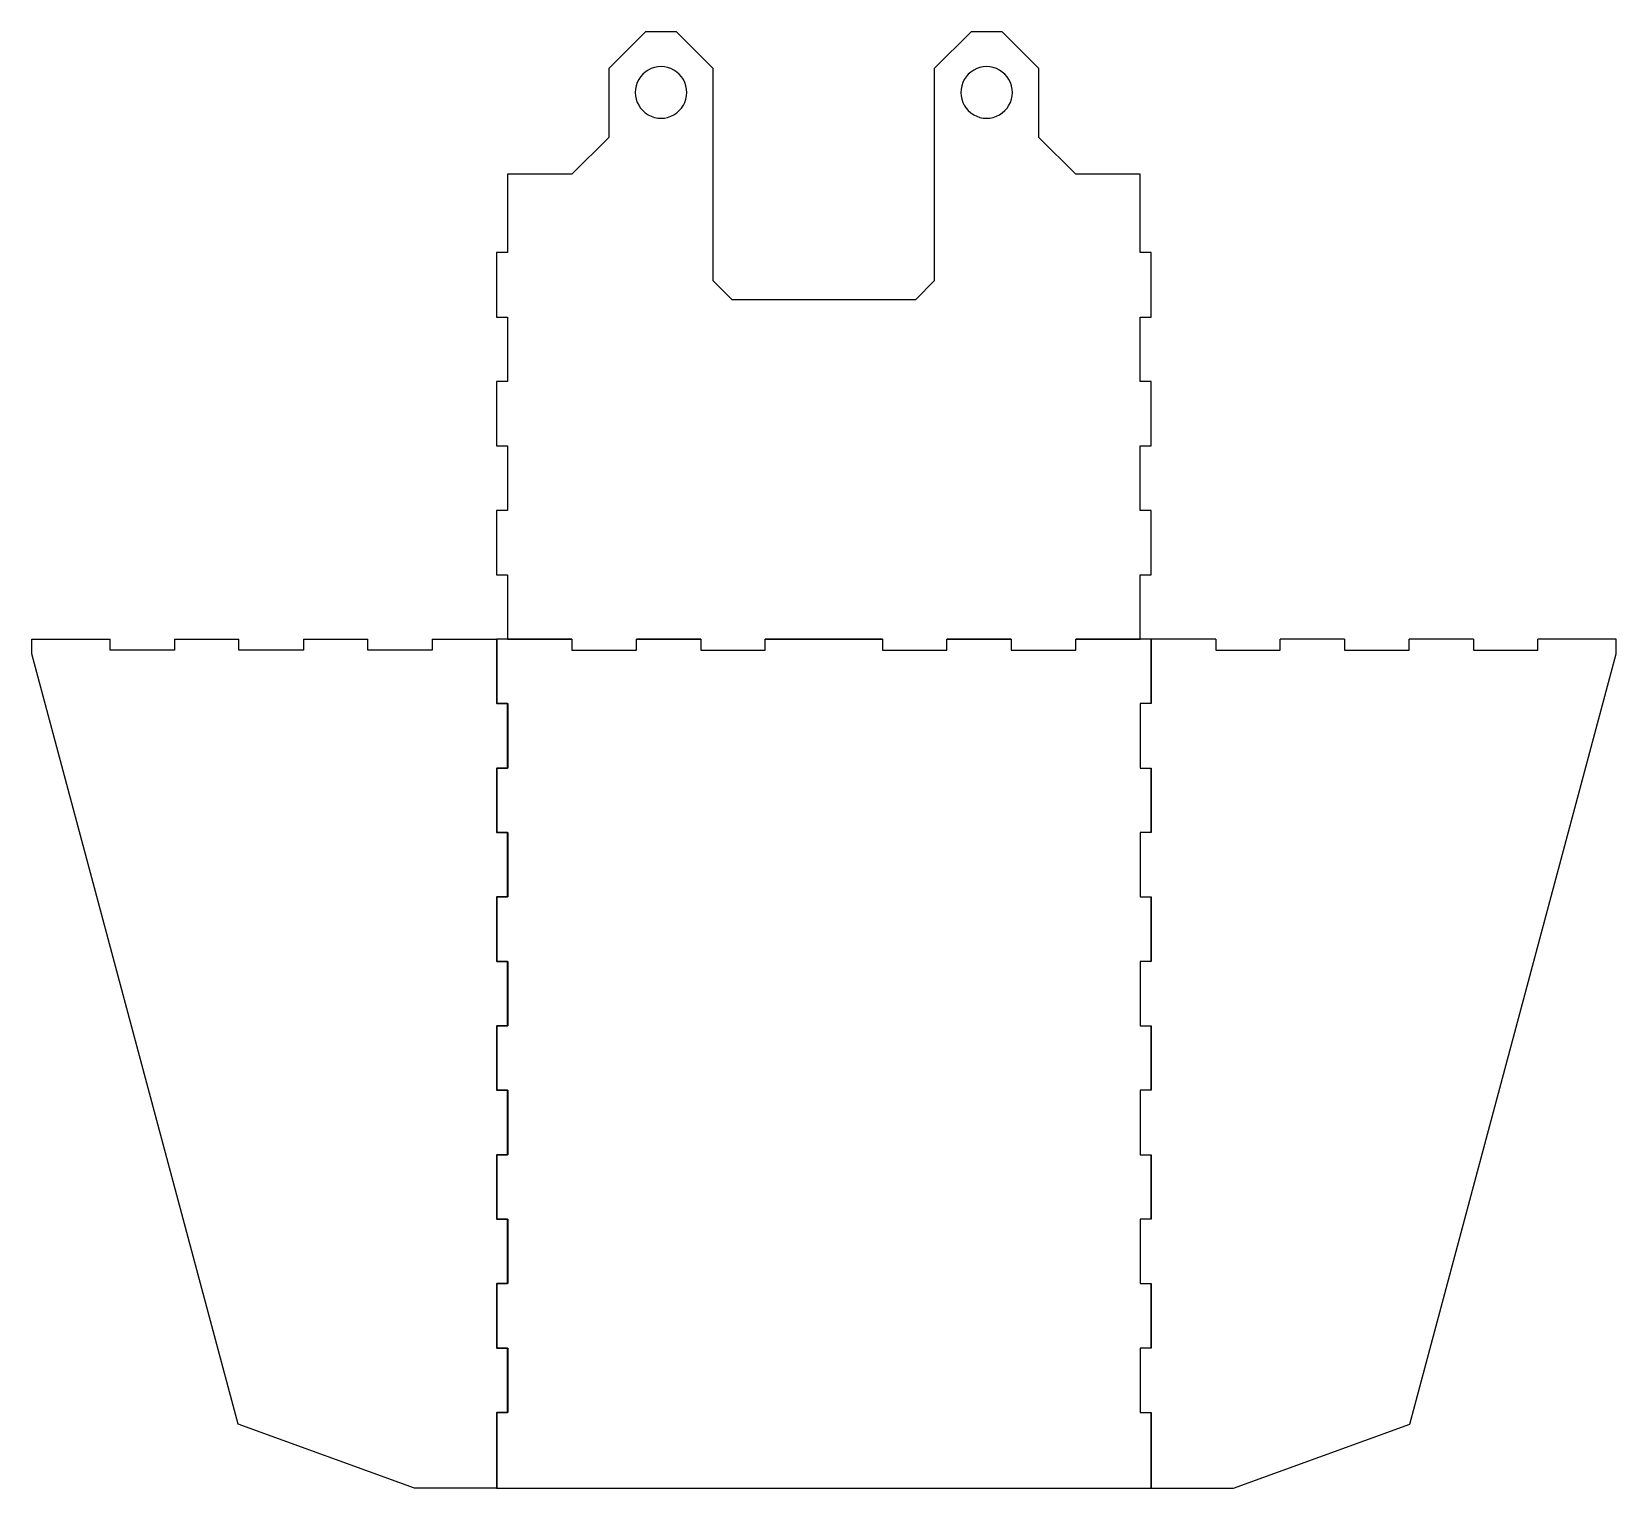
# Model space of a CAD drawing. Extents: x -707 to -277, y -3 to 393.
import ezdxf

# ---------------------------------------------------------------- set-up
doc = ezdxf.new("R2010")
doc.units = 0
doc.layers.get('0').update_dxf_attribs({"linetype": 'CONTINUOUS'})

msp = doc.modelspace()

# ---------------------------------------------------------------- linework, layer by layer
at = {"color": 7}
for p, q in [((-540.463542, 392.57762), (-550.463551, 382.577621)), ((-532.063537, 392.57762), (-540.463542, 392.57762)), ((-522.063557, 382.577621), (-532.063537, 392.57762)), ((-452.063556, 392.57762), (-462.063536, 382.577621)), ((-443.66355, 392.57762), (-452.063556, 392.57762)), ((-433.663542, 382.577621), (-443.66355, 392.57762)), ((-550.463551, 382.577621), (-550.463551, 363.837619)), ((-522.063557, 324.877621), (-522.063557, 382.577621)), ((-462.063536, 382.577621), (-462.063536, 324.877621)), ((-433.663542, 363.837619), (-433.663542, 382.577621)), ((-529.263554, 376.07762), (-529.263554, 376.07762)), ((-440.863538, 376.07762), (-440.863538, 376.07762)), ((-550.463551, 363.837619), (-560.463559, 353.837622)), ((-423.663562, 353.837622), (-433.663542, 363.837619)), ((-560.463559, 353.837622), (-577.963538, 353.837622)), ((-577.963538, 353.837622), (-577.963538, 332.577622)), ((-406.163554, 353.837622), (-423.663562, 353.837622)), ((-406.163554, 332.577622), (-406.163554, 353.837622)), ((-577.963538, 332.577622), (-580.96356, 332.577622)), ((-580.96356, 332.577622), (-580.96356, 315.077621)), ((-403.16356, 332.577622), (-406.163554, 332.577622)), ((-403.16356, 315.077621), (-403.16356, 332.577622)), ((-517.063538, 319.877621), (-522.063557, 324.877621)), ((-462.063536, 324.877621), (-467.063554, 319.877621)), ((-517.063538, 319.877621), (-467.063554, 319.877621)), ((-580.96356, 315.077621), (-577.963538, 315.077621)), ((-577.963538, 315.077621), (-577.963538, 297.57762)), ((-406.163554, 297.57762), (-406.163554, 315.077621)), ((-406.163554, 315.077621), (-403.16356, 315.077621)), ((-577.963538, 297.57762), (-580.96356, 297.57762)), ((-580.96356, 297.57762), (-580.96356, 280.077621)), ((-403.16356, 297.57762), (-406.163554, 297.57762)), ((-403.16356, 280.077621), (-403.16356, 297.57762)), ((-580.96356, 280.077621), (-577.963538, 280.077621)), ((-577.963538, 280.077621), (-577.963538, 262.577621)), ((-406.163554, 262.577621), (-406.163554, 280.077621)), ((-406.163554, 280.077621), (-403.16356, 280.077621)), ((-577.963538, 262.577621), (-580.96356, 262.577621)), ((-580.96356, 262.577621), (-580.96356, 245.077619)), ((-403.16356, 262.577621), (-406.163554, 262.577621)), ((-403.16356, 245.077619), (-403.16356, 262.577621)), ((-580.96356, 245.077619), (-577.963538, 245.077619)), ((-577.963538, 245.077619), (-577.963538, 227.57762)), ((-406.163554, 227.57762), (-406.163554, 245.077619)), ((-406.163554, 245.077619), (-403.16356, 245.077619)), ((-707.142322, 223.579533), (-707.142322, 227.579534)), ((-707.142322, 227.579534), (-685.87778, 227.579534)), ((-685.87778, 224.579534), (-685.87778, 227.579534)), ((-668.377773, 224.579534), (-685.87778, 224.579534)), ((-668.377773, 227.579534), (-668.377773, 224.579534)), ((-668.377773, 227.579534), (-650.877766, 227.579534)), ((-650.877766, 224.579534), (-650.877766, 227.579534)), ((-633.377758, 224.579534), (-650.877766, 224.579534)), ((-633.377758, 227.579534), (-633.377758, 224.579534)), ((-633.377758, 227.579534), (-615.877779, 227.579534)), ((-615.877779, 224.579534), (-615.877779, 227.579534)), ((-598.377772, 224.579534), (-615.877779, 224.579534)), ((-598.377772, 227.579534), (-598.377772, 224.579534)), ((-598.377772, 227.579534), (-580.877765, 227.579534)), ((-560.463559, 227.579534), (-580.96356, 227.579534)), ((-580.96356, 227.579534), (-580.96356, 210.079535)), ((-580.877765, 227.579534), (-580.877765, 210.079532)), ((-577.963538, 227.57762), (-560.463559, 227.57762)), ((-560.463559, 227.579534), (-560.463559, 224.579534)), ((-560.463559, 227.57762), (-560.463559, 224.577621)), ((-560.463559, 224.579534), (-542.963552, 224.579534)), ((-560.463559, 224.577621), (-542.963552, 224.577621)), ((-525.463544, 227.579534), (-542.963552, 227.579534)), ((-542.963552, 224.579534), (-542.963552, 227.579534)), ((-542.963552, 224.577621), (-542.963552, 227.57762)), ((-542.963552, 227.57762), (-525.463544, 227.57762)), ((-525.463544, 227.579534), (-525.463544, 224.579534)), ((-525.463544, 227.57762), (-525.463544, 224.577621)), ((-525.463544, 224.579534), (-507.963537, 224.579534)), ((-525.463544, 224.577621), (-507.963537, 224.577621)), ((-476.163555, 227.579534), (-507.963537, 227.579534)), ((-507.963537, 224.579534), (-507.963537, 227.579534)), ((-507.963537, 224.577621), (-507.963537, 227.57762)), ((-507.963537, 227.57762), (-476.163555, 227.57762)), ((-476.163555, 227.579534), (-476.163555, 224.579534)), ((-476.163555, 227.57762), (-476.163555, 224.577621)), ((-476.163555, 224.579534), (-458.663548, 224.579534)), ((-476.163555, 224.577621), (-458.663548, 224.577621)), ((-441.163541, 227.579534), (-458.663548, 227.579534)), ((-458.663548, 224.579534), (-458.663548, 227.579534)), ((-458.663548, 224.577621), (-458.663548, 227.57762)), ((-458.663548, 227.57762), (-441.163541, 227.57762)), ((-441.163541, 227.579534), (-441.163541, 224.579534)), ((-441.163541, 227.57762), (-441.163541, 224.577621)), ((-441.163541, 224.579534), (-423.663562, 224.579534)), ((-441.163541, 224.577621), (-423.663562, 224.577621)), ((-403.16356, 227.579534), (-423.663562, 227.579534)), ((-423.663562, 224.579534), (-423.663562, 227.579534)), ((-423.663562, 224.577621), (-423.663562, 227.57762)), ((-423.663562, 227.57762), (-406.163554, 227.57762)), ((-403.16356, 210.079535), (-403.16356, 227.579534)), ((-385.643459, 227.579534), (-403.143466, 227.579534)), ((-403.143466, 227.579534), (-403.143466, 210.079532)), ((-385.643459, 227.579534), (-385.643459, 224.579534)), ((-385.643459, 224.579534), (-368.143451, 224.579534)), ((-350.643472, 227.579534), (-368.143451, 227.579534)), ((-368.143451, 224.579534), (-368.143451, 227.579534)), ((-350.643472, 227.579534), (-350.643472, 224.579534)), ((-350.643472, 224.579534), (-333.143465, 224.579534)), ((-315.643458, 227.579534), (-333.143465, 227.579534)), ((-333.143465, 224.579534), (-333.143465, 227.579534)), ((-315.643458, 227.579534), (-315.643458, 224.579534)), ((-315.643458, 224.579534), (-298.14345, 224.579534)), ((-298.14345, 224.579534), (-298.14345, 227.579534)), ((-276.878895, 227.579534), (-298.14345, 227.579534)), ((-276.878895, 223.579533), (-276.878895, 227.579534)), ((-651.096121, 14.412215), (-707.142322, 223.579533)), ((-332.92511, 14.412215), (-276.878895, 223.579533)), ((-577.963538, 210.079535), (-580.96356, 210.079535)), ((-580.877765, 210.079532), (-577.877771, 210.079532)), ((-577.963538, 192.579533), (-577.963538, 210.079535)), ((-577.877771, 210.079532), (-577.877771, 192.579533)), ((-406.163554, 210.079535), (-406.163554, 192.579533)), ((-403.16356, 210.079535), (-406.163554, 210.079535)), ((-403.143466, 210.079532), (-406.14346, 210.079532)), ((-406.14346, 210.079532), (-406.14346, 192.579533)), ((-580.96356, 192.579533), (-577.963538, 192.579533)), ((-580.96356, 192.579533), (-580.96356, 175.079532)), ((-577.877771, 192.579533), (-580.877765, 192.579533)), ((-580.877765, 192.579533), (-580.877765, 175.079534)), ((-406.163554, 192.579533), (-403.16356, 192.579533)), ((-406.14346, 192.579533), (-403.143466, 192.579533)), ((-403.16356, 175.079532), (-403.16356, 192.579533)), ((-403.143466, 192.579533), (-403.143466, 175.079534)), ((-577.963538, 175.079532), (-580.96356, 175.079532)), ((-580.877765, 175.079534), (-577.877771, 175.079534)), ((-577.963538, 157.579533), (-577.963538, 175.079532)), ((-577.877771, 175.079534), (-577.877771, 157.579533)), ((-406.163554, 175.079532), (-406.163554, 157.579533)), ((-403.16356, 175.079532), (-406.163554, 175.079532)), ((-403.143466, 175.079534), (-406.14346, 175.079534)), ((-406.14346, 175.079534), (-406.14346, 157.579533)), ((-580.96356, 157.579533), (-577.963538, 157.579533)), ((-580.96356, 157.579533), (-580.96356, 140.079531)), ((-577.877771, 157.579533), (-580.877765, 157.579533)), ((-580.877765, 157.579533), (-580.877765, 140.079534)), ((-406.163554, 157.579533), (-403.16356, 157.579533)), ((-406.14346, 157.579533), (-403.143466, 157.579533)), ((-403.16356, 140.079531), (-403.16356, 157.579533)), ((-403.143466, 157.579533), (-403.143466, 140.079534)), ((-577.963538, 140.079531), (-580.96356, 140.079531)), ((-580.877765, 140.079534), (-577.877771, 140.079534)), ((-577.963538, 122.579546), (-577.963538, 140.079531)), ((-577.877771, 140.079534), (-577.877771, 122.579532)), ((-406.163554, 140.079531), (-406.163554, 122.579546)), ((-403.16356, 140.079531), (-406.163554, 140.079531)), ((-403.143466, 140.079534), (-406.14346, 140.079534)), ((-406.14346, 140.079534), (-406.14346, 122.579532)), ((-580.96356, 122.579546), (-577.963538, 122.579546)), ((-580.96356, 122.579546), (-580.96356, 105.079539)), ((-577.877771, 122.579532), (-580.877765, 122.579532)), ((-580.877765, 122.579532), (-580.877765, 105.079533)), ((-406.163554, 122.579546), (-403.16356, 122.579546)), ((-406.14346, 122.579532), (-403.143466, 122.579532)), ((-403.16356, 105.079539), (-403.16356, 122.579546)), ((-403.143466, 122.579532), (-403.143466, 105.079533)), ((-577.963538, 105.079539), (-580.96356, 105.079539)), ((-580.877765, 105.079533), (-577.877771, 105.079533)), ((-577.963538, 87.579532), (-577.963538, 105.079539)), ((-577.877771, 105.079533), (-577.877771, 87.579532)), ((-406.163554, 105.079539), (-406.163554, 87.579532)), ((-403.16356, 105.079539), (-406.163554, 105.079539)), ((-403.143466, 105.079533), (-406.14346, 105.079533)), ((-406.14346, 105.079533), (-406.14346, 87.579532)), ((-580.96356, 87.579532), (-577.963538, 87.579532)), ((-580.96356, 87.579532), (-580.96356, 70.079524)), ((-577.877771, 87.579532), (-580.877765, 87.579532)), ((-580.877765, 87.579532), (-580.877765, 70.079533)), ((-406.163554, 87.579532), (-403.16356, 87.579532)), ((-406.14346, 87.579532), (-403.143466, 87.579532)), ((-403.16356, 70.079524), (-403.16356, 87.579532)), ((-403.143466, 87.579532), (-403.143466, 70.079533)), ((-577.963538, 70.079524), (-580.96356, 70.079524)), ((-580.877765, 70.079533), (-577.877771, 70.079533)), ((-577.963538, 52.579545), (-577.963538, 70.079524)), ((-577.877771, 70.079533), (-577.877771, 52.579534)), ((-406.163554, 70.079524), (-406.163554, 52.579545)), ((-403.16356, 70.079524), (-406.163554, 70.079524)), ((-403.143466, 70.079533), (-406.14346, 70.079533)), ((-406.14346, 70.079533), (-406.14346, 52.579534)), ((-580.96356, 52.579545), (-577.963538, 52.579545)), ((-580.96356, 52.579545), (-580.96356, 35.079538)), ((-577.877771, 52.579534), (-580.877765, 52.579534)), ((-580.877765, 52.579534), (-580.877765, 35.079532)), ((-406.163554, 52.579545), (-403.16356, 52.579545)), ((-406.14346, 52.579534), (-403.143466, 52.579534)), ((-403.16356, 35.079538), (-403.16356, 52.579545)), ((-403.143466, 52.579534), (-403.143466, 35.079532)), ((-577.963538, 35.079538), (-580.96356, 35.079538)), ((-580.877765, 35.079532), (-577.877771, 35.079532)), ((-577.963538, 17.579522), (-577.963538, 35.079538)), ((-577.877771, 35.079532), (-577.877771, 17.579545)), ((-403.16356, 35.079538), (-406.163554, 35.079538)), ((-406.163554, 35.079538), (-406.163554, 17.579522)), ((-403.143466, 35.079532), (-406.14346, 35.079532)), ((-406.14346, 35.079532), (-406.14346, 17.579545)), ((-580.96356, 17.579522), (-577.963538, 17.579522)), ((-580.96356, 17.579522), (-580.96356, -3.020482)), ((-577.877771, 17.579545), (-580.877765, 17.579545)), ((-580.877765, 17.579545), (-580.877765, -3.020482)), ((-406.163554, 17.579522), (-403.16356, 17.579522)), ((-406.14346, 17.579545), (-403.143466, 17.579545)), ((-403.16356, -3.020482), (-403.16356, 17.579522)), ((-403.143466, 17.579545), (-403.143466, -3.020482)), ((-603.200216, -3.020482), (-651.096121, 14.412215)), ((-380.821015, -3.020482), (-332.92511, 14.412215)), ((-580.877765, -3.020482), (-603.200216, -3.020482)), ((-580.96356, -3.020482), (-403.16356, -3.020482)), ((-403.143466, -3.020482), (-380.821015, -3.020482))]:
    msp.add_line(p, q, dxfattribs=at)
for points in [[(-532.763137, 382.140969), (-534.929165, 383.39171), (-537.597943, 383.39171), (-539.763942, 382.140969)], [(-444.36315, 382.140969), (-446.52915, 383.39171), (-449.197928, 383.39171), (-451.363955, 382.140969)], [(-539.763942, 382.140969), (-541.929969, 380.890225), (-543.264062, 378.578814), (-543.263554, 376.07762)], [(-529.263554, 376.07762), (-529.263554, 378.578814), (-530.597138, 380.890225), (-532.763137, 382.140969)], [(-451.363955, 382.140969), (-453.529982, 380.890225), (-454.864047, 378.578814), (-454.863539, 376.07762)], [(-440.863538, 376.07762), (-440.863538, 378.578814), (-442.197123, 380.890225), (-444.36315, 382.140969)], [(-543.263554, 376.07762), (-543.263554, 373.576425), (-541.929969, 371.265014), (-539.763942, 370.01427)], [(-532.763137, 370.01427), (-530.597138, 371.265014), (-529.263046, 373.576425), (-529.263554, 376.07762)], [(-454.863539, 376.07762), (-454.863539, 373.576425), (-453.529982, 371.265014), (-451.363955, 370.01427)], [(-444.36315, 370.01427), (-442.197123, 371.265014), (-440.863059, 373.576425), (-440.863538, 376.07762)], [(-539.763942, 370.01427), (-537.597943, 368.763529), (-534.929165, 368.763529), (-532.763137, 370.01427)], [(-451.363955, 370.01427), (-449.197928, 368.763529), (-446.52915, 368.763529), (-444.36315, 370.01427)]]:
    msp.add_open_spline(points, degree=3, dxfattribs=at)

doc.saveas('drawing.dxf')
